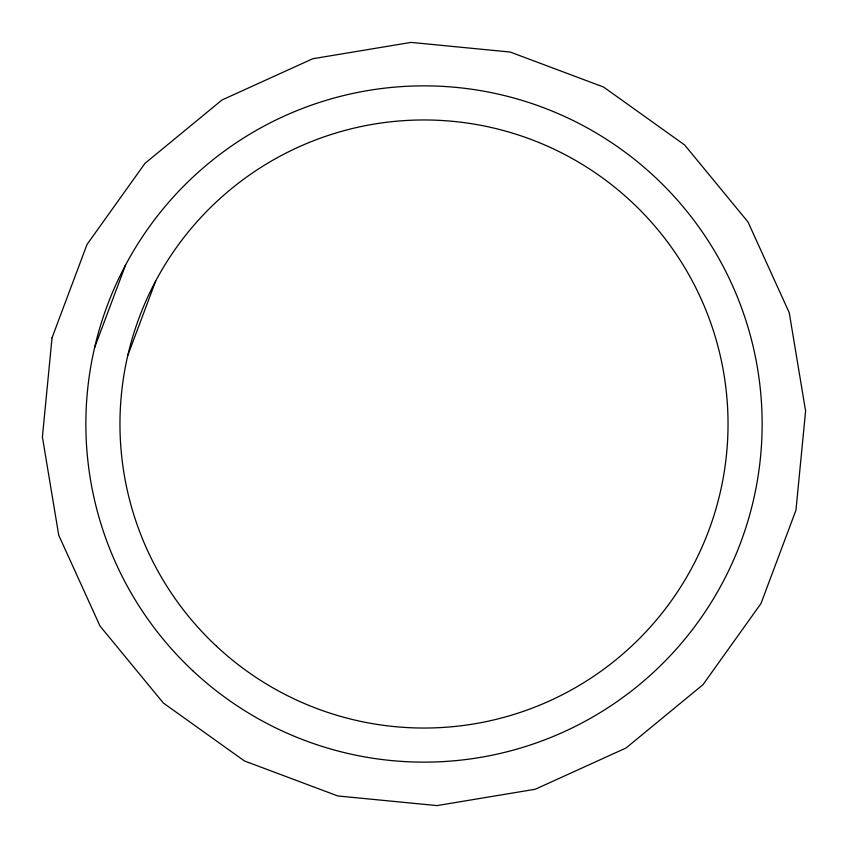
<?xml version="1.0" encoding="UTF-8"?>
<svg xmlns="http://www.w3.org/2000/svg" width="848" height="848" viewBox="0 0 848 848"><rect width="100%" height="100%" fill="white"/><g stroke="black" fill="none" stroke-linecap="round" stroke-linejoin="round"><path stroke-width="1.27" d="M94.605 347.627L125.589 264.979M127.825 355.333L155.693 281.017M52.046 337.758L42.4 436.974L58.756 535.289L100.011 626.036L163.335 703.003L244.436 760.963L337.758 795.954L436.974 805.6L535.289 789.244L626.036 747.989L703.003 684.665L760.963 603.564L795.954 510.242L805.6 411.026L789.244 312.711L747.989 221.964L684.665 144.997L603.564 87.037L510.242 52.046L411.026 42.4L312.711 58.756L221.964 100.011L144.997 163.335L87.037 244.436L52.046 337.758M193.164 671.086A338.14 338.14 0 0 0 753.395 500.373A338.14 338.14 0 0 0 325.441 100.541A338.14 338.14 0 0 0 193.164 671.086M216.441 646.165A304.029 304.029 0 0 0 720.175 492.667A304.029 304.029 0 0 0 335.384 133.168A304.029 304.029 0 0 0 216.441 646.165"/></g></svg>
